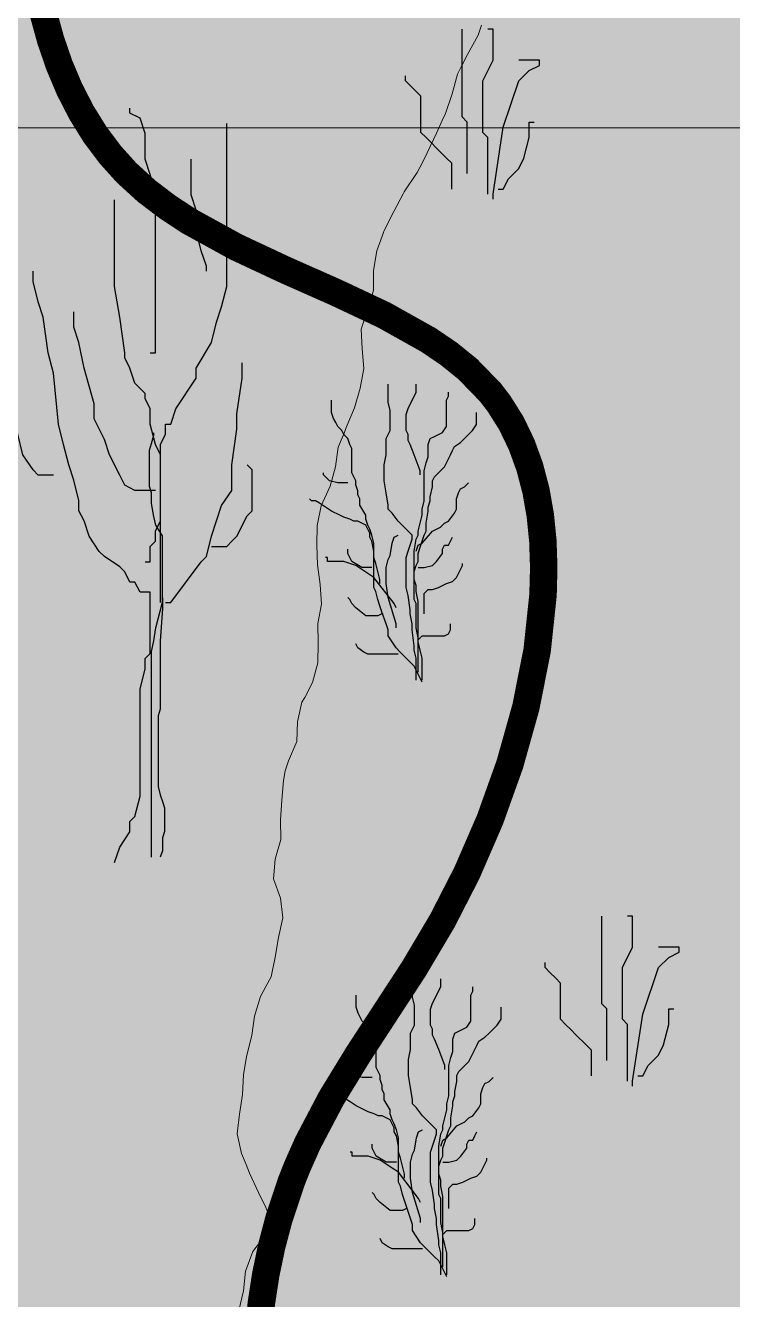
# Model space of a CAD drawing. Header units: centimetres. Extents: x 0 to 642158, y -847 to 649707.
# Drawn here: x 617047.13 to 617065.15, y 621257.53 to 621289.99 of the extents above; entities that cross this region are included whole.
import ezdxf

# ---------------------------------------------------------------- set-up
doc = ezdxf.new("R2010")
doc.units = ezdxf.units.CM
doc.header["$MEASUREMENT"] = 0
for name, color, linetype, lineweight in [('MEV_grille', 254, 'Continuous', 9), ('MEV_schema paysager_V', 7, 'Continuous', 20), ('MEV_vegetal_V', 7, 'Continuous', 25), ('WAL_topographie 0.5', 253, 'Continuous', 20)]:
    doc.layers.add(name, color=color, linetype=linetype, lineweight=lineweight)
doc.layers.add('MEV_vegetal_Ha', color=104, linetype='Continuous', lineweight=15, transparency=0.31)
picture_1 = doc.add_image_def('image2.png', size_in_pixel=(6614, 11023))

# ---------------------------------------------------------------- blocks, each defined once
blk = doc.blocks.new('legende vegetal')
for points in [[(617058.289, 621286.026), (617058.289, 621287.339), (617058.157, 621287.471), (617058.157, 621289.703)], [(617058.814, 621285.501), (617058.814, 621286.945), (617058.683, 621287.077), (617058.683, 621288.39), (617058.945, 621288.915), (617058.945, 621289.703), (617058.814, 621289.703)], [(617058.945, 621285.37), (617058.945, 621285.501), (617059.208, 621287.208), (617059.602, 621288.39), (617059.865, 621288.653), (617060.128, 621288.784), (617060.128, 621288.915), (617059.602, 621288.915)], [(617057.894, 621285.632), (617057.894, 621286.289), (617057.763, 621286.42), (617057.5, 621286.683), (617057.369, 621286.814), (617057.238, 621286.945), (617057.106, 621287.077), (617057.106, 621287.996), (617056.975, 621288.127), (617056.844, 621288.259), (617056.712, 621288.39), (617056.712, 621288.521)], [(617059.077, 621285.632), (617059.208, 621285.632), (617059.34, 621285.895), (617059.602, 621286.157), (617059.734, 621286.42), (617059.865, 621286.945), (617059.865, 621287.339), (617059.996, 621287.339)], [(617061.847, 621263.426), (617061.847, 621264.739), (617061.716, 621264.87), (617061.716, 621267.103)], [(617062.373, 621262.901), (617062.373, 621264.345), (617062.241, 621264.476), (617062.241, 621265.79), (617062.504, 621266.315), (617062.504, 621267.103), (617062.373, 621267.103)], [(617062.504, 621262.769), (617062.504, 621262.901), (617062.767, 621264.608), (617063.161, 621265.79), (617063.424, 621266.052), (617063.686, 621266.184), (617063.686, 621266.315), (617063.161, 621266.315)], [(617061.453, 621263.032), (617061.453, 621263.689), (617061.322, 621263.82), (617061.059, 621264.082), (617060.928, 621264.214), (617060.796, 621264.345), (617060.665, 621264.476), (617060.665, 621265.396), (617060.534, 621265.527), (617060.402, 621265.658), (617060.271, 621265.79), (617060.271, 621265.921)], [(617062.635, 621263.032), (617062.767, 621263.032), (617062.898, 621263.295), (617063.161, 621263.557), (617063.292, 621263.82), (617063.424, 621264.345), (617063.424, 621264.739), (617063.555, 621264.739)]]:
    blk.add_lwpolyline(points)
at = {"layer": 'MEV_vegetal_V'}
for points in [[(617050.21, 621281.46), (617050.34, 621281.46), (617050.34, 621285.487), (617050.21, 621286.006), (617050.081, 621286.396), (617050.081, 621287.045), (617049.95, 621287.435), (617049.691, 621287.565), (617049.691, 621287.695)], [(617050.081, 621276.135), (617050.21, 621276.135), (617050.21, 621276.525), (617050.34, 621276.655), (617050.34, 621276.914), (617050.47, 621277.174), (617050.47, 621279.123), (617050.6, 621279.382), (617050.6, 621279.642), (617050.73, 621279.642), (617050.86, 621280.032), (617051.38, 621280.811), (617051.38, 621281.071), (617051.769, 621281.72), (617051.9, 621282.24), (617052.029, 621282.629), (617052.159, 621283.149), (617052.159, 621287.305)], [(617051.639, 621283.538), (617051.639, 621283.668), (617051.51, 621284.058), (617051.38, 621284.577), (617051.38, 621285.097), (617051.25, 621285.487), (617051.25, 621286.396)], [(617050.47, 621275.096), (617050.47, 621278.863), (617050.34, 621279.123), (617050.21, 621279.642), (617050.21, 621280.032), (617050.081, 621280.291), (617050.081, 621280.421), (617049.82, 621280.681), (617049.691, 621281.071), (617049.561, 621281.331), (617049.561, 621281.46), (617049.431, 621282.369), (617049.301, 621283.149), (617049.301, 621285.357)], [(617049.301, 621268.472), (617049.431, 621268.862), (617049.691, 621269.252), (617049.691, 621269.511), (617049.82, 621269.641), (617049.95, 621270.161), (617049.95, 621272.888), (617050.081, 621273.408), (617050.081, 621273.668), (617050.21, 621273.797), (617050.21, 621275.356), (617049.95, 621275.356), (617049.82, 621275.616), (617049.691, 621275.616), (617049.561, 621275.876), (617049.431, 621276.005), (617049.041, 621276.265), (617048.911, 621276.395), (617048.651, 621276.785), (617048.521, 621277.174), (617048.391, 621277.434), (617048.391, 621277.694), (617048.262, 621278.213), (617048.131, 621278.603), (617048.001, 621279.123), (617047.872, 621279.642), (617047.742, 621280.941), (617047.611, 621281.46), (617047.482, 621282.369), (617047.352, 621282.759), (617047.222, 621283.279), (617047.222, 621283.538)], [(617050.34, 621277.954), (617049.82, 621277.954), (617049.561, 621278.083), (617049.431, 621278.343), (617049.171, 621278.863), (617049.041, 621279.252), (617048.781, 621279.772), (617048.781, 621280.162), (617048.521, 621281.071), (617048.391, 621281.72), (617048.262, 621282.11), (617048.262, 621282.5)], [(617050.6, 621275.096), (617050.73, 621275.096), (617051.51, 621276.135), (617051.639, 621276.265), (617051.769, 621276.785), (617051.9, 621277.174), (617052.029, 621277.564), (617052.289, 621277.954), (617052.289, 621278.603), (617052.419, 621279.512), (617052.419, 621279.902), (617052.549, 621280.811), (617052.549, 621281.201)], [(617056.988, 621273.116), (617056.988, 621273.68), (617056.937, 621273.885), (617056.937, 621273.988), (617056.885, 621274.399), (617056.885, 621274.552), (617056.834, 621274.809), (617056.834, 621274.912), (617056.783, 621275.271), (617056.731, 621275.476), (617056.731, 621276.246), (617056.783, 621276.4), (617056.834, 621276.554), (617056.885, 621276.708), (617056.885, 621276.81), (617056.783, 621276.913), (617056.68, 621277.016), (617056.526, 621277.17), (617056.372, 621277.375), (617056.269, 621277.477), (617056.269, 621277.58), (617056.218, 621277.888), (617056.167, 621278.196), (617056.167, 621278.606), (617056.218, 621278.863), (617056.218, 621279.273), (617056.269, 621279.376), (617056.321, 621279.479), (617056.321, 621279.992), (617056.269, 621280.197), (617056.269, 621280.659)], [(617057.091, 621278.35), (617057.091, 621278.452), (617056.937, 621278.863), (617056.834, 621279.119), (617056.783, 621279.222), (617056.783, 621279.376), (617056.731, 621279.479), (617056.731, 621279.889), (617056.783, 621280.043), (617056.988, 621280.454), (617056.988, 621280.659)], [(617047.742, 621278.343), (617047.352, 621278.343), (617047.222, 621278.473), (617046.962, 621278.863), (617046.832, 621279.382), (617046.702, 621280.032), (617046.702, 621280.551), (617046.572, 621280.551)], [(617057.142, 621273.116), (617057.142, 621273.68), (617057.091, 621273.885), (617057.039, 621274.091), (617057.039, 621274.193), (617056.988, 621274.45), (617056.988, 621275.066), (617056.937, 621275.168), (617056.937, 621276.4), (617056.988, 621276.708), (617057.039, 621276.81), (617057.039, 621276.913), (617057.091, 621277.118), (617057.142, 621277.323), (617057.142, 621277.477), (617057.193, 621277.683), (617057.193, 621278.452), (617057.244, 621278.658), (617057.296, 621278.812), (617057.296, 621279.119), (617057.347, 621279.273), (617057.45, 621279.325), (617057.655, 621279.427), (617057.758, 621279.581), (617057.758, 621280.248), (617057.809, 621280.351), (617057.809, 621280.454)], [(617057.142, 621273.064), (617057.091, 621273.167), (617056.937, 621273.475), (617056.834, 621273.578), (617056.731, 621273.68), (617056.577, 621273.834), (617056.475, 621273.937), (617056.269, 621274.245), (617056.269, 621274.399), (617056.218, 621274.552), (617056.115, 621274.86), (617056.064, 621275.014), (617056.013, 621275.168), (617055.961, 621275.374), (617055.91, 621275.476), (617055.91, 621276.605), (617055.859, 621276.81), (617055.807, 621276.964), (617055.756, 621277.067), (617055.705, 621277.221), (617055.705, 621277.323), (617055.551, 621277.58), (617055.551, 621277.734), (617055.499, 621277.837), (617055.499, 621277.939), (617055.448, 621278.093), (617055.448, 621278.196), (617055.397, 621278.298), (617055.345, 621278.401), (617055.345, 621279.017), (617055.294, 621279.119), (617055.243, 621279.273), (617055.14, 621279.376), (617055.089, 621279.479), (617054.986, 621279.581), (617054.935, 621279.684), (617054.883, 621279.787), (617054.832, 621279.94), (617054.832, 621280.248)], [(617057.039, 621273.321), (617057.039, 621275.117), (617056.988, 621275.374), (617056.988, 621275.527), (617056.937, 621275.681), (617056.937, 621275.887), (617056.988, 621276.041), (617057.039, 621276.143), (617057.039, 621276.348), (617057.091, 621276.502), (617057.142, 621276.656), (617057.193, 621276.81), (617057.244, 621276.913), (617057.244, 621277.118), (617057.296, 621277.426), (617057.296, 621277.529), (617057.347, 621277.683), (617057.347, 621277.785), (617057.399, 621278.042), (617057.399, 621278.196), (617057.45, 621278.298), (617057.707, 621278.555), (617057.809, 621278.76), (617057.861, 621278.863), (617057.912, 621278.965), (617057.963, 621279.068), (617058.117, 621279.171), (617058.22, 621279.273), (617058.425, 621279.479), (617058.528, 621279.633), (617058.528, 621279.94)], [(617050.244, 621268.607), (617050.244, 621273.849), (617050.299, 621274.122), (617050.353, 621274.449), (617050.518, 621275.105), (617050.518, 621276.797), (617050.353, 621277.07), (617050.299, 621277.288), (617050.244, 621277.616), (617050.244, 621277.889), (617050.189, 621278.053), (617050.189, 621278.981), (617050.244, 621279.145), (617050.299, 621279.363), (617050.299, 621279.418)], [(617051.769, 621276.525), (617052.159, 621276.525), (617052.289, 621276.655), (617052.419, 621276.785), (617052.679, 621277.304), (617052.809, 621277.434), (617052.809, 621278.473), (617052.679, 621278.603)], [(617055.243, 621278.144), (617054.986, 621278.144), (617054.781, 621278.196), (617054.627, 621278.35), (617054.627, 621278.401)], [(617056.988, 621276.4), (617057.039, 621276.554), (617057.142, 621276.605), (617057.399, 621276.913), (617057.604, 621277.016), (617057.707, 621277.118), (617057.809, 621277.17), (617057.963, 621277.375), (617058.015, 621277.477), (617058.015, 621277.734), (617058.066, 621277.888), (617058.117, 621277.991), (617058.22, 621278.042), (617058.323, 621278.144)], [(617056.064, 621275.579), (617056.064, 621275.681), (617055.961, 621276.092), (617055.91, 621276.246), (617055.91, 621276.4), (617055.859, 621276.656), (617055.807, 621276.759), (617055.807, 621276.862), (617055.756, 621276.964), (617055.705, 621277.067), (617055.602, 621277.118), (617055.499, 621277.17), (617055.397, 621277.17), (617055.294, 621277.221), (617055.14, 621277.272), (617055.037, 621277.323), (617054.832, 621277.426), (617054.678, 621277.529), (617054.524, 621277.631), (617054.421, 621277.683), (617054.319, 621277.683), (617054.267, 621277.734)], [(617056.475, 621274.45), (617056.475, 621274.552), (617056.269, 621275.22), (617056.218, 621275.579), (617056.218, 621275.989), (617056.269, 621276.195), (617056.321, 621276.297), (617056.372, 621276.605), (617056.423, 621276.759), (617056.526, 621276.81)], [(617055.859, 621275.989), (617055.602, 621275.989), (617055.345, 621276.143), (617055.243, 621276.348), (617055.243, 621276.451)], [(617057.039, 621275.989), (617057.193, 621275.989), (617057.399, 621276.041), (617057.501, 621276.143), (617057.655, 621276.348), (617057.655, 621276.451), (617057.707, 621276.554), (617057.809, 621276.554), (617057.861, 621276.656), (617057.912, 621276.759)], [(617056.475, 621274.963), (617056.423, 621275.066), (617055.91, 621275.733), (617055.756, 621275.835), (617055.448, 621276.041), (617055.294, 621276.092), (617055.14, 621276.143), (617054.729, 621276.143), (617054.729, 621276.246), (617054.678, 621276.246)], [(617057.193, 621274.809), (617057.193, 621275.322), (617057.296, 621275.425), (617057.399, 621275.425), (617057.553, 621275.476), (617057.655, 621275.527), (617057.758, 621275.579), (617057.912, 621275.63), (617058.015, 621275.733), (617058.066, 621275.835), (617058.168, 621276.041), (617058.168, 621276.092)], [(617050.518, 621275.214), (617050.518, 621274.941), (617050.463, 621274.122), (617050.463, 621272.375), (617050.408, 621272.211), (617050.408, 621270.409), (617050.463, 621270.191), (617050.518, 621270.027), (617050.572, 621269.863), (617050.572, 621269.263), (617050.518, 621269.099), (617050.518, 621268.771), (617050.463, 621268.607)], [(617056.115, 621274.809), (617056.013, 621274.758), (617055.705, 621274.758), (617055.448, 621274.963), (617055.345, 621275.066), (617055.294, 621275.168), (617055.243, 621275.22)], [(617057.039, 621273.988), (617057.039, 621274.142), (617057.142, 621274.245), (617057.707, 621274.245), (617057.809, 621274.296), (617057.861, 621274.399), (617057.861, 621274.552)], [(617056.526, 621273.783), (617055.756, 621273.783), (617055.653, 621273.834), (617055.499, 621273.937), (617055.448, 621274.039)], [(617057.611, 621257.96), (617057.611, 621258.525), (617057.56, 621258.73), (617057.56, 621258.833), (617057.508, 621259.243), (617057.508, 621259.397), (617057.457, 621259.654), (617057.457, 621259.756), (617057.406, 621260.115), (617057.354, 621260.321), (617057.354, 621261.09), (617057.406, 621261.244), (617057.457, 621261.398), (617057.508, 621261.552), (617057.508, 621261.655), (617057.406, 621261.757), (617057.303, 621261.86), (617057.149, 621262.014), (617056.995, 621262.219), (617056.892, 621262.322), (617056.892, 621262.425), (617056.841, 621262.732), (617056.79, 621263.04), (617056.79, 621263.451), (617056.841, 621263.707), (617056.841, 621264.118), (617056.892, 621264.221), (617056.944, 621264.323), (617056.944, 621264.836), (617056.892, 621265.042), (617056.892, 621265.503)], [(617057.714, 621263.194), (617057.714, 621263.297), (617057.56, 621263.707), (617057.457, 621263.964), (617057.406, 621264.067), (617057.406, 621264.221), (617057.354, 621264.323), (617057.354, 621264.734), (617057.406, 621264.888), (617057.611, 621265.298), (617057.611, 621265.503)], [(617057.765, 621257.909), (617057.714, 621258.012), (617057.56, 621258.319), (617057.457, 621258.422), (617057.354, 621258.525), (617057.2, 621258.679), (617057.097, 621258.781), (617056.892, 621259.089), (617056.892, 621259.243), (617056.841, 621259.397), (617056.738, 621259.705), (617056.687, 621259.859), (617056.636, 621260.013), (617056.584, 621260.218), (617056.533, 621260.321), (617056.533, 621261.45), (617056.482, 621261.655), (617056.43, 621261.809), (617056.379, 621261.911), (617056.328, 621262.065), (617056.328, 621262.168), (617056.173, 621262.425), (617056.173, 621262.578), (617056.122, 621262.681), (617056.122, 621262.784), (617056.071, 621262.938), (617056.071, 621263.04), (617056.02, 621263.143), (617055.968, 621263.246), (617055.968, 621263.861), (617055.917, 621263.964), (617055.866, 621264.118), (617055.763, 621264.221), (617055.712, 621264.323), (617055.609, 621264.426), (617055.558, 621264.528), (617055.506, 621264.631), (617055.455, 621264.785), (617055.455, 621265.093)], [(617057.765, 621257.96), (617057.765, 621258.525), (617057.714, 621258.73), (617057.662, 621258.935), (617057.662, 621259.038), (617057.611, 621259.294), (617057.611, 621259.91), (617057.56, 621260.013), (617057.56, 621261.244), (617057.611, 621261.552), (617057.662, 621261.655), (617057.662, 621261.757), (617057.714, 621261.963), (617057.765, 621262.168), (617057.765, 621262.322), (617057.816, 621262.527), (617057.816, 621263.297), (617057.867, 621263.502), (617057.919, 621263.656), (617057.919, 621263.964), (617057.97, 621264.118), (617058.073, 621264.169), (617058.278, 621264.272), (617058.381, 621264.426), (617058.381, 621265.093), (617058.432, 621265.195), (617058.432, 621265.298)], [(617057.662, 621258.165), (617057.662, 621259.961), (617057.611, 621260.218), (617057.611, 621260.372), (617057.56, 621260.526), (617057.56, 621260.731), (617057.611, 621260.885), (617057.662, 621260.988), (617057.662, 621261.193), (617057.714, 621261.347), (617057.765, 621261.501), (617057.816, 621261.655), (617057.867, 621261.757), (617057.867, 621261.963), (617057.919, 621262.271), (617057.919, 621262.373), (617057.97, 621262.527), (617057.97, 621262.63), (617058.021, 621262.886), (617058.021, 621263.04), (617058.073, 621263.143), (617058.33, 621263.399), (617058.432, 621263.605), (617058.484, 621263.707), (617058.535, 621263.81), (617058.586, 621263.913), (617058.74, 621264.015), (617058.843, 621264.118), (617059.048, 621264.323), (617059.151, 621264.477), (617059.151, 621264.785)], [(617055.866, 621262.989), (617055.609, 621262.989), (617055.404, 621263.04), (617055.249, 621263.194), (617055.249, 621263.246)], [(617057.611, 621261.244), (617057.662, 621261.398), (617057.765, 621261.45), (617058.021, 621261.757), (617058.227, 621261.86), (617058.33, 621261.963), (617058.432, 621262.014), (617058.586, 621262.219), (617058.638, 621262.322), (617058.638, 621262.578), (617058.689, 621262.732), (617058.74, 621262.835), (617058.843, 621262.886), (617058.945, 621262.989)], [(617056.687, 621260.423), (617056.687, 621260.526), (617056.584, 621260.936), (617056.533, 621261.09), (617056.533, 621261.244), (617056.482, 621261.501), (617056.43, 621261.603), (617056.43, 621261.706), (617056.379, 621261.809), (617056.328, 621261.911), (617056.225, 621261.963), (617056.122, 621262.014), (617056.02, 621262.014), (617055.917, 621262.065), (617055.763, 621262.117), (617055.66, 621262.168), (617055.455, 621262.271), (617055.301, 621262.373), (617055.147, 621262.476), (617055.044, 621262.527), (617054.942, 621262.527), (617054.89, 621262.578)], [(617057.097, 621259.294), (617057.097, 621259.397), (617056.892, 621260.064), (617056.841, 621260.423), (617056.841, 621260.834), (617056.892, 621261.039), (617056.944, 621261.142), (617056.995, 621261.45), (617057.046, 621261.603), (617057.149, 621261.655)], [(617057.662, 621260.834), (617057.816, 621260.834), (617058.021, 621260.885), (617058.124, 621260.988), (617058.278, 621261.193), (617058.278, 621261.296), (617058.33, 621261.398), (617058.432, 621261.398), (617058.484, 621261.501), (617058.535, 621261.603)], [(617056.482, 621260.834), (617056.225, 621260.834), (617055.968, 621260.988), (617055.866, 621261.193), (617055.866, 621261.296)], [(617057.097, 621259.808), (617057.046, 621259.91), (617056.533, 621260.577), (617056.379, 621260.68), (617056.071, 621260.885), (617055.917, 621260.936), (617055.763, 621260.988), (617055.352, 621260.988), (617055.352, 621261.09), (617055.301, 621261.09)], [(617057.816, 621259.654), (617057.816, 621260.167), (617057.919, 621260.269), (617058.021, 621260.269), (617058.176, 621260.321), (617058.278, 621260.372), (617058.381, 621260.423), (617058.535, 621260.475), (617058.638, 621260.577), (617058.689, 621260.68), (617058.791, 621260.885), (617058.791, 621260.936)], [(617056.738, 621259.654), (617056.636, 621259.602), (617056.328, 621259.602), (617056.071, 621259.808), (617055.968, 621259.91), (617055.917, 621260.013), (617055.866, 621260.064)], [(617057.662, 621258.833), (617057.662, 621258.986), (617057.765, 621259.089), (617058.33, 621259.089), (617058.432, 621259.14), (617058.484, 621259.243), (617058.484, 621259.397)], [(617057.149, 621258.627), (617056.379, 621258.627), (617056.276, 621258.679), (617056.122, 621258.781), (617056.071, 621258.884)]]:
    blk.add_lwpolyline(points, dxfattribs=at)
blk = doc.blocks.new('*U114')
at = {"layer": 'MEV_grille', "transparency": 33554687}
blk.add_lwpolyline([(-1338.461, 0), (1338.461, 0)], dxfattribs=at)
blk = doc.blocks.new('*U115')
at = {"layer": 'MEV_grille', "color": 0, "linetype": 'ByBlock', "lineweight": -2, "transparency": 16777216}
blk.add_blockref('*U114', (0, -1100), dxfattribs=at)

msp = doc.modelspace()

# ---------------------------------------------------------------- hatches: boundary and pattern name
at = {"layer": 'MEV_vegetal_Ha'}
h = msp.add_hatch(color=256, dxfattribs=at)
h.dxf.hatch_style = 1
h.paths.add_polyline_path([(617050.979, 621226.816), (617084.471, 621236.937), (617064.668, 621382.23), (617023.574, 621370.684)])

# ---------------------------------------------------------------- linework, layer by layer
at = {"layer": 'MEV_schema paysager_V', "color": 51, "const_width": 0.7}
msp.add_lwpolyline([(617053.065, 621256.69), (617053.138, 621257.428), (617053.251, 621258.159), (617053.401, 621258.878), (617053.586, 621259.578), (617053.903, 621260.53), (617054.048, 621260.897), (617054.32, 621261.511), (617054.929, 621262.668), (617055.601, 621263.766), (617057.026, 621265.952), (617057.752, 621267.176), (617058.378, 621268.398), (617058.967, 621269.756), (617059.473, 621271.171), (617059.879, 621272.616), (617060.167, 621274.063), (617060.318, 621275.484), (617060.336, 621276.176), (617060.314, 621276.851), (617060.249, 621277.506), (617060.138, 621278.137), (617059.979, 621278.742), (617059.771, 621279.315), (617059.511, 621279.854), (617059.196, 621280.356), (617058.976, 621280.642), (617058.398, 621281.237), (617057.922, 621281.622), (617057.404, 621281.975), (617056.265, 621282.613), (617055.034, 621283.192), (617053.761, 621283.756), (617052.499, 621284.346), (617051.299, 621285.005), (617050.738, 621285.374), (617050.212, 621285.775), (617049.705, 621286.238), (617049.29, 621286.698), (617048.898, 621287.221), (617048.552, 621287.779), (617048.249, 621288.369), (617047.988, 621288.987), (617047.768, 621289.628), (617047.586, 621290.288), (617047.332, 621291.649)], dxfattribs=at)
at = {"layer": 'WAL_topographie 0.5'}
msp.add_lwpolyline([(617058.75, 621290), (617058.664, 621289.75), (617058.389, 621289.25), (617058.25, 621288.972), (617058.142, 621288.75), (617058, 621288.25), (617057.831, 621287.75), (617057.75, 621287.574), (617057.601, 621287.25), (617057.368, 621286.75), (617057.25, 621286.5), (617057.114, 621286.25), (617056.782, 621285.75), (617056.75, 621285.702), (617056.513, 621285.25), (617056.264, 621284.75), (617056.25, 621284.719), (617056.083, 621284.25), (617056, 621283.75), (617055.994, 621283.25), (617055.871, 621282.75), (617055.75, 621282.458), (617055.686, 621282.25), (617055.708, 621281.75), (617055.75, 621281.25), (617055.75, 621281.25), (617055.75, 621281.25), (617055.661, 621280.75), (617055.509, 621280.25), (617055.3, 621279.75), (617055.25, 621279.6), (617055.098, 621279.25), (617055.03, 621278.75), (617054.893, 621278.25), (617054.75, 621277.942), (617054.667, 621277.75), (617054.562, 621277.25), (617054.556, 621276.75), (617054.574, 621276.25), (617054.637, 621275.75), (617054.67, 621275.25), (617054.578, 621274.75), (617054.583, 621274.25), (617054.58, 621273.75), (617054.439, 621273.25), (617054.25, 621272.864), (617054.172, 621272.75), (617054.062, 621272.25), (617054.043, 621271.75), (617053.827, 621271.25), (617053.75, 621271), (617053.701, 621270.75), (617053.66, 621270.25), (617053.625, 621269.75), (617053.636, 621269.25), (617053.493, 621268.75), (617053.452, 621268.25), (617053.625, 621267.75), (617053.687, 621267.25), (617053.579, 621266.75), (617053.492, 621266.25), (617053.386, 621265.75), (617053.25, 621265.5), (617053.114, 621265.25), (617052.96, 621264.75), (617052.9, 621264.25), (617052.768, 621263.75), (617052.75, 621263.667), (617052.684, 621263.25), (617052.662, 621262.75), (617052.578, 621262.25), (617052.521, 621261.75), (617052.635, 621261.25), (617052.75, 621260.969), (617052.835, 621260.75), (617053.062, 621260.25), (617053.25, 621259.875), (617053.303, 621259.75), (617053.288, 621259.25), (617053.25, 621259.187), (617052.922, 621258.75), (617052.75, 621258.292), (617052.732, 621258.25), (617052.685, 621257.75), (617052.565, 621257.25)], dxfattribs=at)

# ---------------------------------------------------------------- block references
at = {"layer": 'MEV_grille', "transparency": 33554687}
msp.add_blockref('*U115', (616669.481, 622387.381), dxfattribs=at)
at = {"layer": 'MEV_vegetal_V'}
msp.add_blockref('legende vegetal', (0.098, 0.193), dxfattribs=at)

# ---------------------------------------------------------------- pictures from other files: only their frames are drawn
image = msp.add_image(picture_1, insert=(616830.845, 620745.783), size_in_units=(429.466, 715.756), dxfattribs=dict(brightness=75))
image.dxf.flags = 7

doc.saveas('drawing.dxf')
